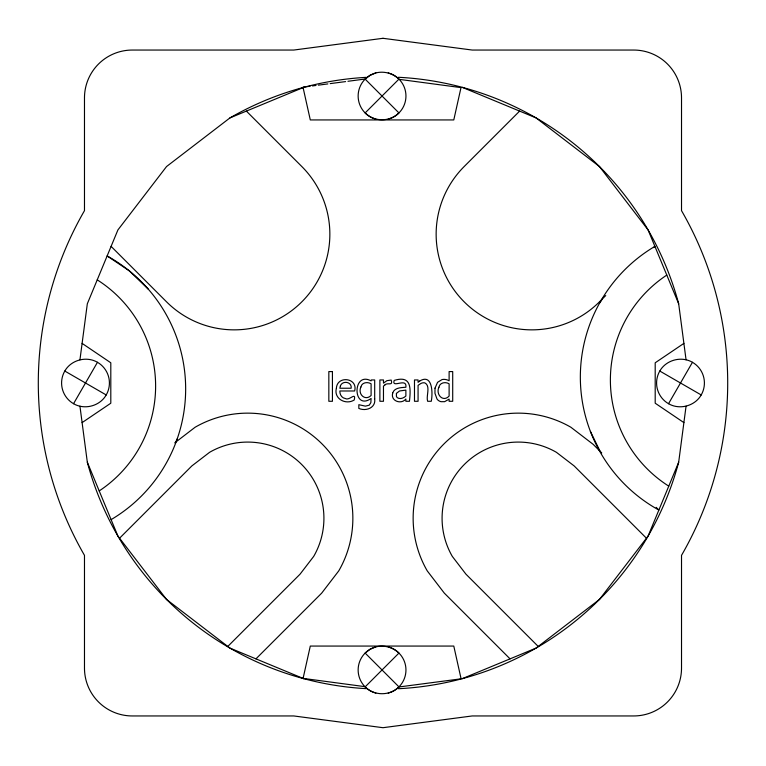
<?xml version="1.0" encoding="UTF-8"?>
<svg xmlns="http://www.w3.org/2000/svg" width="766" height="766" viewBox="0 0 766 766"><rect width="100%" height="100%" fill="white"/><g stroke="black" fill="none" stroke-linecap="round" stroke-linejoin="round"><path stroke-width="1.15" d="M79.942 359.819L87.324 303.776L117.907 229.944L166.548 166.548L229.944 117.907L303.776 87.324M462.224 678.676L536.056 648.093L599.452 599.452L648.093 536.056L678.676 462.224L686.058 406.181M79.942 406.181L87.324 462.224L117.907 536.056L166.548 599.452L229.944 648.093L303.776 678.676L303.087 678.389L310.297 646.064L453.788 646.064L461.094 678.82L398.387 687.045M175.74 442.116L177.185 438.918M73.546 403.711L97.464 362.289C86.414 355.817 71.123 359.915 64.794 371.041A23.918 23.918 0 0 0 73.546 403.711C84.586 410.183 99.886 406.085 106.215 394.959A23.918 23.918 0 0 0 97.464 362.289M668.536 403.711L692.454 362.289C681.414 355.817 666.114 359.915 659.785 371.041A23.918 23.918 0 0 0 668.536 403.711C679.586 410.183 694.877 406.085 701.206 394.959A23.918 23.918 0 0 0 692.454 362.289M599.74 302.838L602.516 298.769M519.626 111.099L464.167 166.548A95.654 95.654 0 0 0 464.167 301.833A95.654 95.654 0 0 0 599.452 301.833L605.734 295.552M119.563 538.211L191.835 465.939L209.616 452.294A76.198 76.198 0 0 1 313.706 556.384L300.061 574.165L227.789 646.437M653.666 247.619L654.901 246.374A151.85 151.85 0 0 0 658.865 510.051L656.175 507.37M255.949 658.865L321.682 593.133L338.773 570.852A105.143 105.143 0 0 0 195.148 427.227L174.725 442.892M82.106 422.612L110.802 403.213L110.802 362.787L82.106 343.388M683.894 343.388L655.198 362.787L655.198 403.213L683.894 422.612M375.857 72.923L370.083 75.317L365.133 79.118L398.952 112.937C389.961 122.043 374.124 122.043 365.133 112.937L398.952 79.118C392.901 73.258 384.025 70.884 375.857 72.923A23.918 23.918 0 0 0 375.857 119.123M375.857 646.877L370.083 649.262L365.133 653.063L398.952 686.882C389.961 695.988 374.124 695.988 365.133 686.882L398.952 653.063C392.901 647.213 384.025 644.828 375.857 646.877A23.918 23.918 0 0 0 375.857 693.077M310.086 86.242L302.991 87.18L310.297 119.936L453.788 119.936L460.998 87.611L398.713 79.291M312.461 85.936L316.004 85.466M318.369 85.16L327.838 83.915M330.203 83.609L345.59 81.598M347.955 81.282L365.698 78.955M303.087 678.389L365.382 686.709M462.224 87.324L536.056 117.907L599.452 166.548L648.093 229.944L678.676 303.776L686.058 359.819M659.785 371.041L701.206 394.959M64.794 371.041L106.215 394.959M148.345 289.222L129.205 270.771L107.135 255.949A151.85 151.85 0 0 1 111.099 519.626M601.741 452.926L593.133 444.318L570.852 427.227A105.143 105.143 0 0 0 427.227 570.852L444.318 593.133L510.051 658.865M246.374 111.099L301.833 166.548A95.654 95.654 0 0 1 301.833 301.833A95.654 95.654 0 0 1 166.548 301.833L111.099 246.374M646.437 538.211L574.165 465.939L556.384 452.294A76.198 76.198 0 0 0 452.294 556.384L465.939 574.165L538.211 646.437M590.385 431.373L600.075 451.26M388.238 72.923A23.918 23.918 0 0 1 388.238 119.123M388.238 646.877A23.918 23.918 0 0 1 388.238 693.077M97.234 279.858A125.729 125.729 0 0 1 99.207 490.92M668.766 486.142A125.729 125.729 0 0 1 666.793 275.08M678.676 462.224A306.103 306.103 0 0 1 398.454 688.72M366.349 688.653A306.103 306.103 0 0 1 87.324 462.224M229.944 117.907A306.103 306.103 0 0 1 366.349 77.347M398.454 77.28A306.103 306.103 0 0 1 678.676 303.776M374.689 398.856C376.058 407.828 365.928 411.601 358.842 408.431L358.842 404.697L365.372 406.143L369.212 405.185L370.849 402.667L371.098 398.454C352.647 411.581 352.044 370.658 371.098 380.874L371.309 379.955L374.689 379.955L374.689 398.856M336.389 388.266C333.488 398.799 345.906 405.319 354.246 399.976C356.314 391.273 349.277 401.125 345.351 398.521C341.732 398.09 339.644 394.394 339.865 390.986L354.639 390.986C358.258 377.753 337.059 375.187 336.389 388.266M435.002 388.161L434.964 393.312L437.013 399.029A6.846 6.846 0 0 0 441.063 401.69L444.644 401.671L449.115 399.105L449.115 401.279L452.706 401.279L452.706 371.577L449.115 371.577L449.115 380.817A9.69 9.69 0 0 0 442.059 379.563L437.549 382.339L435.002 388.161M438.908 387.251C435.528 394.366 442.978 402.638 449.115 396.089L449.115 383.795C445.515 381.554 439.722 382.521 438.908 387.251M392.709 393.044C390.277 400.934 401.173 404.927 405.875 399.009L405.875 401.279L409.446 401.279C410.949 387.615 411.237 375.177 394.212 380.415C391.206 388.994 407.186 377.044 405.875 387.251C401.288 387.625 394.308 387.529 392.709 393.044M360.891 387.031C357.559 394.155 365.152 401.355 371.098 395.495L371.098 383.795C367.556 381.573 361.791 382.349 360.891 387.031M396.415 393.418L396.443 396.472L397.209 397.631C399.986 399.593 403.644 398.129 405.875 396.032L405.875 390.114L399.488 390.986L396.415 393.418M340.401 385.863L339.865 388.238L351.154 388.238C352.188 381.679 342.44 380.185 340.401 385.863M384.781 385.049L383.469 386.141L383.469 401.279L379.879 401.279L379.879 379.955L383.469 379.955L383.469 383.124L386.897 380.673L391.177 380.07C393.398 386.581 387.424 381.928 384.781 385.049M419.672 381.056L418.073 382.32L418.073 379.955L414.483 379.955L414.483 401.279L418.073 401.279L418.073 385.355L420.85 383.498A6.118 6.118 0 0 1 424.824 382.876C430.961 385.997 425.829 396.166 427.658 401.279L431.248 401.279C432.809 394.231 432.934 372.965 419.672 381.056M383 38.3L293.79 50.049L132.307 50.049A47.827 47.827 0 0 0 84.48 97.876L84.48 210.65A344.7 344.7 0 0 0 84.48 555.35L84.48 668.124A47.827 47.827 0 0 0 132.307 715.951L293.79 715.951L383 727.7L472.21 715.951L633.693 715.951A47.827 47.827 0 0 0 681.52 668.124L681.52 555.35A344.7 344.7 0 0 0 681.52 210.65L681.52 97.876A47.827 47.827 0 0 0 633.693 50.049L472.21 50.049L383 38.3M332.425 371.577L328.834 371.577L328.834 401.279L332.425 401.279L332.425 371.577"/></g></svg>
